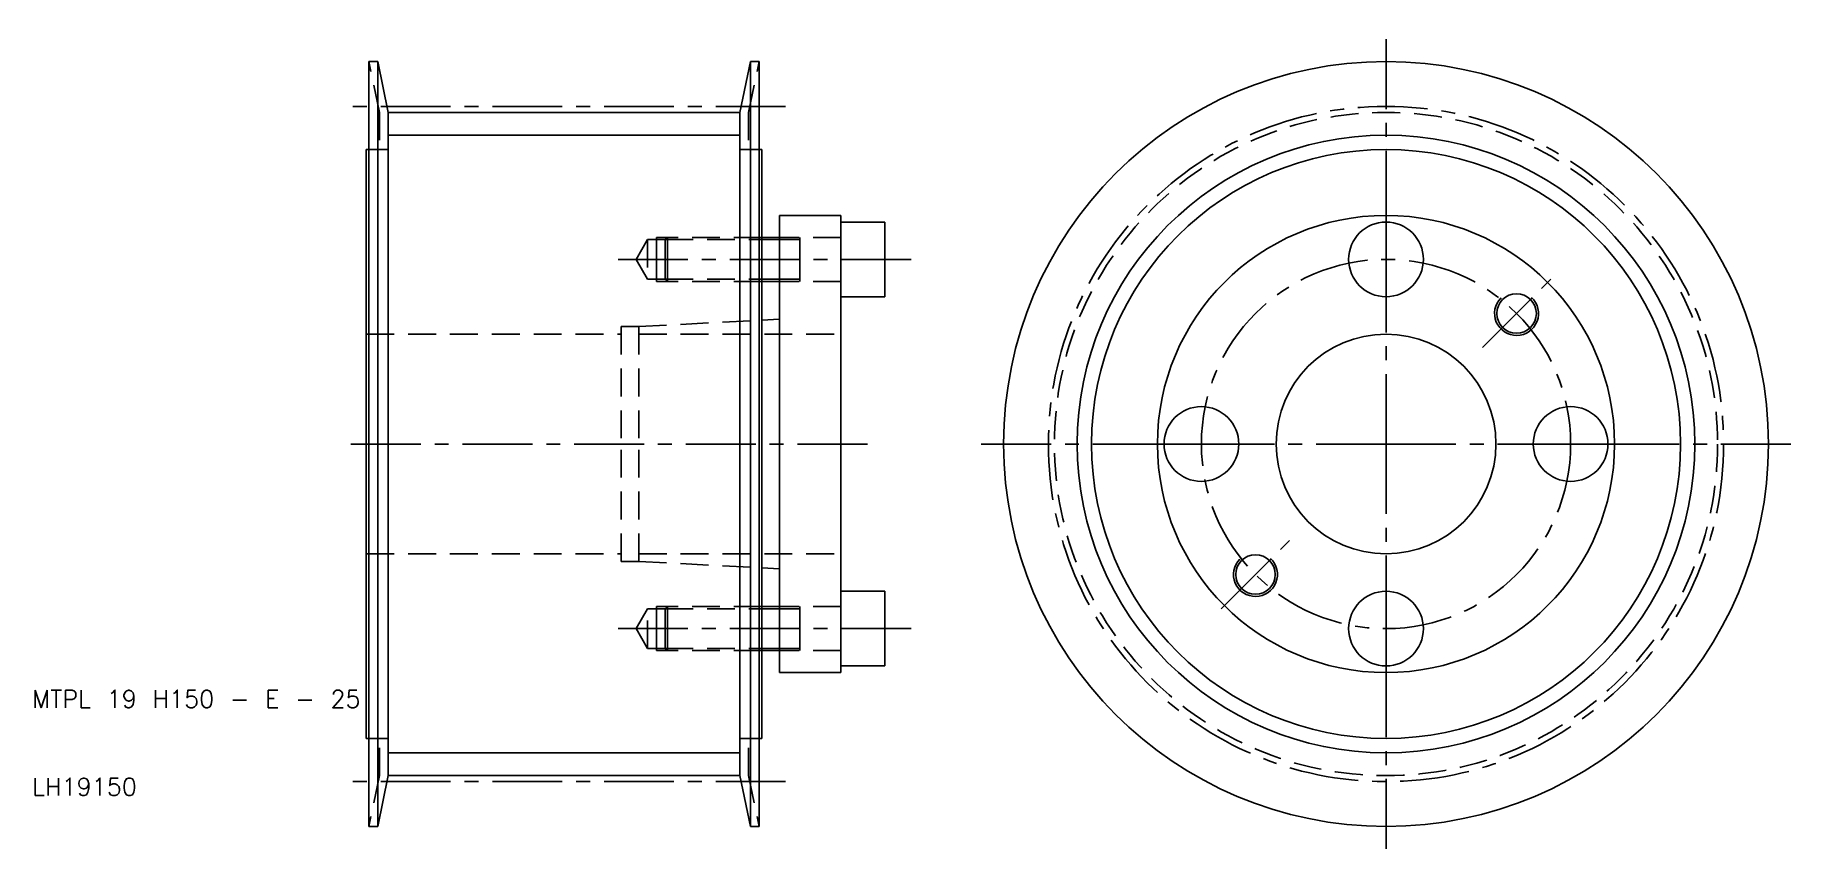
# Model space of a CAD drawing. Extents: x 10 to 210, y 4 to 96.
import ezdxf

# ---------------------------------------------------------------- set-up
doc = ezdxf.new("R2010")
doc.units = 0
doc.header["$LTSCALE"] = 0.25
doc.linetypes.add('CENTER', pattern=[50.8, 31.75, -6.35, 6.35, -6.35])
doc.linetypes.add('DASHED', pattern=[19.05, 12.7, -6.35])
doc.layers.get('0').update_dxf_attribs({"linetype": 'CONTINUOUS'})
doc.layers.add('CENTER', color=1, linetype='CENTER')
doc.styles.get("Standard").update_dxf_attribs({"font": 'txt.shx'})

msp = doc.modelspace()

# ---------------------------------------------------------------- linework, layer by layer
at = {"color": 3, "linetype": 'DASHED'}
for p, q in [((49.5, 87.72), (48.3, 93.5)), ((91.5, 87.72), (92.7, 93.5)), ((49.5, 87.72), (49.5, 83.5)), ((91.5, 87.72), (91.5, 83.5)), ((50.5, 83.5), (48.3, 83.5)), ((90.5, 83.5), (92.7, 83.5)), ((80, 73.25), (78.700962, 71)), ((80, 73.25), (80, 68.75)), ((82, 73.25), (80, 73.25)), ((81, 73.5), (81, 71)), ((82.25, 73.5), (81, 73.5)), ((82.25, 73.5), (82, 73.25)), ((82, 73.25), (93, 73.25)), ((82, 73.25), (82, 71)), ((93, 73.5), (82.25, 73.5)), ((82.25, 73.5), (82.25, 71)), ((102, 73.5), (95, 73.5)), ((95, 73.25), (97.333333, 73.25)), ((97.333333, 73.5), (97.333333, 71)), ((80, 68.75), (78.700962, 71)), ((81, 68.5), (81, 71)), ((82, 68.75), (82, 71)), ((82.25, 68.5), (82.25, 71)), ((97.333333, 68.5), (97.333333, 71)), ((82, 68.75), (80, 68.75)), ((82.25, 68.5), (81, 68.5)), ((82, 68.75), (93, 68.75)), ((82.25, 68.5), (82, 68.75)), ((93, 68.5), (82.25, 68.5)), ((95, 68.75), (97.333333, 68.75)), ((102, 68.5), (95, 68.5)), ((79, 63.35), (93, 64.09375)), ((48, 62.5), (77, 62.5)), ((77, 63.35), (79, 63.35)), ((77, 63.35), (77, 50)), ((79, 63.35), (79, 50)), ((79, 62.5), (102, 62.5)), ((77, 36.65), (77, 50)), ((79, 36.65), (79, 50)), ((48, 37.5), (77, 37.5)), ((77, 36.65), (79, 36.65)), ((79, 37.5), (102, 37.5)), ((79, 36.65), (93, 35.90625)), ((80, 31.25), (78.700962, 29)), ((80, 26.75), (80, 31.25)), ((82, 31.25), (80, 31.25)), ((82.25, 31.5), (81, 31.5)), ((81, 31.5), (81, 29)), ((82.25, 31.5), (82, 31.25)), ((82, 31.25), (93, 31.25)), ((82, 31.25), (82, 29)), ((93, 31.5), (82.25, 31.5)), ((82.25, 31.5), (82.25, 29)), ((102, 31.5), (95, 31.5)), ((95, 31.25), (97.333333, 31.25)), ((97.333333, 31.5), (97.333333, 29)), ((80, 26.75), (78.700962, 29)), ((81, 26.5), (81, 29)), ((82, 26.75), (82, 29)), ((82.25, 26.5), (82.25, 29)), ((97.333333, 26.5), (97.333333, 29)), ((82, 26.75), (80, 26.75)), ((82.25, 26.5), (81, 26.5)), ((82, 26.75), (93, 26.75)), ((82.25, 26.5), (82, 26.75)), ((93, 26.5), (82.25, 26.5)), ((95, 26.75), (97.333333, 26.75)), ((102, 26.5), (95, 26.5)), ((50.5, 16.5), (48.3, 16.5)), ((49.5, 12.28), (49.5, 16.5)), ((90.5, 16.5), (92.7, 16.5)), ((91.5, 12.28), (91.5, 16.5)), ((49.5, 12.28), (48.3, 6.5)), ((91.5, 12.28), (92.7, 6.5))]:
    msp.add_line(p, q, dxfattribs=at)
for p, q in [((48.3, 93.5), (48.3, 83.5)), ((49.3, 93.5), (48.3, 93.5)), ((49.3, 93.5), (49.3, 6.5)), ((50.5, 87.72), (49.3, 93.5)), ((90.5, 87.72), (91.7, 93.5)), ((91.7, 93.5), (91.7, 6.5)), ((91.7, 93.5), (92.7, 93.5)), ((92.7, 93.5), (92.7, 83.5)), ((90.5, 87.72), (50.5, 87.72)), ((50.5, 87.72), (50.5, 83.5)), ((90.5, 87.72), (90.5, 83.5)), ((48, 83.5), (48, 50)), ((48.3, 83.5), (48, 83.5)), ((48.3, 83.5), (48.3, 50)), ((50.5, 83.5), (50.5, 16.5)), ((90.5, 83.5), (90.5, 16.5)), ((92.7, 83.5), (92.7, 50)), ((92.7, 83.5), (93, 83.5)), ((93, 83.5), (93, 73.5)), ((95, 76), (102, 76)), ((95, 76), (95, 73.5)), ((102, 76), (102, 75.25)), ((102, 75.25), (102, 66.75)), ((102, 75.25), (107, 75.25)), ((107, 75.25), (107, 71)), ((93, 73.5), (93, 68.5)), ((95, 73.5), (93, 73.5)), ((95, 73.5), (95, 68.5)), ((107, 66.75), (107, 71)), ((93, 68.5), (93, 64.09375)), ((95, 68.5), (93, 68.5)), ((95, 68.5), (95, 64.2)), ((102, 66.75), (102, 50)), ((102, 66.75), (107, 66.75)), ((95, 64.2), (93, 64.09375)), ((93, 64.09375), (93, 50)), ((95, 64.2), (95, 50)), ((48, 16.5), (48, 50)), ((48.3, 16.5), (48.3, 50)), ((92.7, 16.5), (92.7, 50)), ((93, 35.90625), (93, 50)), ((95, 35.8), (95, 50)), ((102, 33.25), (102, 50)), ((93, 31.5), (93, 35.90625)), ((95, 35.8), (93, 35.90625)), ((95, 31.5), (95, 35.8)), ((102, 24.75), (102, 33.25)), ((102, 33.25), (107, 33.25)), ((107, 33.25), (107, 29)), ((93, 26.5), (93, 31.5)), ((95, 31.5), (93, 31.5)), ((95, 26.5), (95, 31.5)), ((107, 24.75), (107, 29)), ((93, 16.5), (93, 26.5)), ((95, 26.5), (93, 26.5)), ((95, 24), (95, 26.5)), ((102, 24.75), (107, 24.75)), ((102, 24), (102, 24.75)), ((95, 24), (102, 24)), ((48.3, 16.5), (48, 16.5)), ((48.3, 6.5), (48.3, 16.5)), ((50.5, 12.28), (50.5, 16.5)), ((90.5, 12.28), (90.5, 16.5)), ((92.7, 6.5), (92.7, 16.5)), ((92.7, 16.5), (93, 16.5)), ((50.5, 12.28), (49.3, 6.5)), ((90.5, 12.28), (50.5, 12.28)), ((90.5, 12.28), (91.7, 6.5)), ((49.3, 6.5), (48.3, 6.5)), ((91.7, 6.5), (92.7, 6.5))]:
    msp.add_line(p, q)
at = {"color": 3}
for p, q in [((90.5, 85.13), (50.5, 85.13)), ((95, 73.25), (93, 73.25)), ((95, 68.75), (93, 68.75)), ((95, 31.25), (93, 31.25)), ((95, 26.75), (93, 26.75)), ((90.5, 14.87), (50.5, 14.87))]:
    msp.add_line(p, q, dxfattribs=at)
for centre, radius in [((164, 50), 43.5), ((164, 50), 33.5), ((164, 50), 26), ((164, 50), 26), ((164, 71), 4.25), ((178.849242, 64.849242), 2.25), ((164, 50), 12.5), ((143, 50), 4.25), ((185, 50), 4.25), ((149.150758, 35.150758), 2.25), ((164, 29), 4.25)]:
    msp.add_circle(centre, radius)
at = {"color": 3, "linetype": 'DASHED'}
msp.add_circle((164, 50), 37.72, dxfattribs=at)
at = {"color": 3}
msp.add_circle((164, 50), 35.13, dxfattribs=at)
for centre in [(178.849242, 64.849242), (149.150758, 35.150758)]:
    msp.add_arc(centre, 2.5, 135, 47, dxfattribs=at)
at = {"layer": 'CENTER', "color": 1, "linetype": 'CENTER'}
for p, q in [((164, 50), (164, 96.5)), ((95.7, 88.405), (45.3, 88.405)), ((164, 78.25), (164, 63.75)), ((110, 71), (75.700962, 71)), ((174.960155, 60.960155), (182.73833, 68.73833)), ((105, 50), (45, 50)), ((164, 50), (117.5, 50)), ((135.75, 50), (150.25, 50)), ((164, 50), (210.5, 50)), ((164, 50), (164, 3.5)), ((192.25, 50), (177.75, 50)), ((145.26167, 31.26167), (153.039845, 39.039845)), ((164, 21.75), (164, 36.25)), ((110, 29), (75.700962, 29)), ((95.7, 11.595), (45.3, 11.595))]:
    msp.add_line(p, q, dxfattribs=at)
for radius in [38.405, 21]:
    msp.add_circle((164, 50), radius, dxfattribs=at)

# ---------------------------------------------------------------- texts
for s, p in [('MTPL 19 H150 - E - 25', (10, 20)), ('LH19150', (10, 10))]:
    msp.add_text(s, height=2).set_placement(p)

doc.saveas('drawing.dxf')
